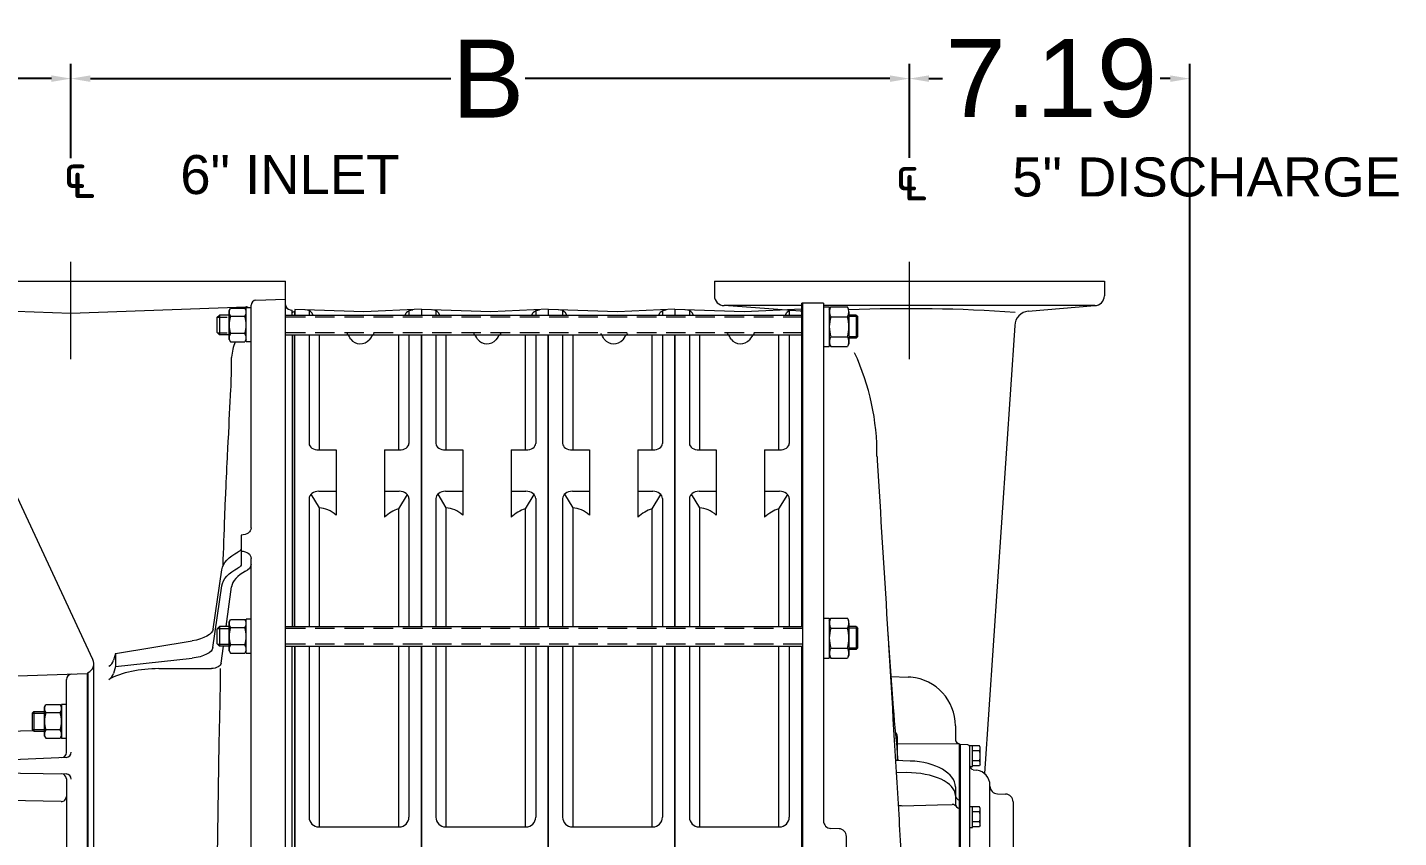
# Model space of a CAD drawing. Header units: inches. Extents: x -48 to 250, y -21 to 207.
# Drawn here: x 49.9 to 85.06, y 56.52 to 77.29 of the extents above; entities that cross this region are included whole.
import ezdxf

# ---------------------------------------------------------------- set-up
doc = ezdxf.new("R2010")
doc.units = ezdxf.units.IN
doc.header["$MEASUREMENT"] = 0
doc.linetypes.add('CENTER', pattern=[2, 1.25, -0.25, 0.25, -0.25])
doc.linetypes.add('HIDDEN', pattern=[0.375, 0.25, -0.125])
doc.layers.get('Defpoints').update_dxf_attribs({"lineweight": 5})
for name, color, linetype, lineweight in [('CEN', 3, 'CENTER', 5), ('HID-HIDE', 6, 'HIDDEN', 5), ('OBJ', 7, 'Continuous', 5), ('TEXT', 104, 'Continuous', 5), ('TEXT @ 1', 104, 'Continuous', 5)]:
    doc.layers.add(name, color=color, linetype=linetype, lineweight=lineweight)
doc.styles.get("Standard").update_dxf_attribs({"font": 'arial.ttf'})
doc.dimstyles.new('STANDARD 2 PLCS$0', dxfattribs={"dimtxt": 1, "dimasz": 0.5, "dimexe": 0.375, "dimexo": 0.625, "dimgap": 0.2, "dimtad": 0, "dimzin": 4, "dimdsep": 46, "dimtxsty": 'Standard', "dimcen": 0.09, "dimaunit": 1, "dimadec": 0, "dimazin": 1, "dimtfac": 1, "dimtofl": 0, "dimtmove": 0, "dimatfit": 3, "dimfxl": 1, "dimtolj": 1, "dimtzin": 4, "dimarcsym": 0})

# ---------------------------------------------------------------- blocks, each defined once
blk = doc.blocks.new('*D59')
at = {"layer": 'Defpoints', "color": 0, "linetype": 'Continuous', "ltscale": 3, "transparency": 16777216}
for p in [(72.516, 75.977), (51.016, 73.343), (72.516, 73.325)]:
    blk.add_point(p, dxfattribs=at)
at = {"layer": 'TEXT', "color": 0, "linetype": 'Continuous', "lineweight": -2, "ltscale": 3, "transparency": 16777216}
for p, q in [((51.016, 73.968), (51.016, 76.352)), ((72.516, 73.95), (72.516, 76.352)), ((51.516, 75.977), (60.754, 75.977)), ((72.016, 75.977), (62.664, 75.977))]:
    blk.add_line(p, q, dxfattribs=at)
at = {"layer": 'TEXT', "color": 0, "linetype": 'Continuous', "ltscale": 3, "transparency": 16777216}
for points in [[(51.516, 76.06), (51.516, 75.893), (51.016, 75.977)], [(72.016, 76.06), (72.016, 75.893), (72.516, 75.977)]]:
    blk.add_solid(points, dxfattribs=at)
at = {"layer": 'TEXT', "color": 0, "linetype": 'Continuous', "lineweight": 5, "ltscale": 3, "transparency": 16777216, "insert": (61.709, 75.977), "char_height": 2, "attachment_point": 5}
blk.add_mtext('\\A1;B', dxfattribs=at)
blk = doc.blocks.new('discharge side view')
at = {"color": 7, "lineweight": 5}
blk.add_line((-4.86, 14.183), (-5.418, 14.183), dxfattribs=at)
at = {"lineweight": 5}
blk.add_arc((-9.708, 10.303), 6.221, 359.5206, 24.7975, dxfattribs=at)
at = {"layer": 'CEN', "color": 5, "lineweight": 5, "ltscale": 2}
blk.add_line((-2.656, 12.75), (-2.656, 15.4), dxfattribs=at)
at = {"layer": 'HID-HIDE', "lineweight": 5}
for p, q in [((-3.985, 13.84), (-4.207, 13.84)), ((-3.985, 13.324), (-4.207, 13.324)), ((-3.985, 5.858), (-4.207, 5.858)), ((-3.985, 5.341), (-4.207, 5.341))]:
    blk.add_line(p, q, dxfattribs=at)
at = {"layer": 'HID-HIDE', "color": 7, "linetype": 'Continuous', "lineweight": 5, "ltscale": 2}
for p, q in [((-2.84, 1.303), (-1.936, 1.324)), ((-1.378, 0.83), (-1.378, -2.884)), ((-1.364, 0.83), (-1.364, -2.88))]:
    blk.add_line(p, q, dxfattribs=at)
blk.add_ellipse((-2.846, 1.338), major_axis=(0.122, 0), ratio=0.285548, start_param=3.768141, end_param=4.759531, dxfattribs=at)
at = {"layer": 'OBJ', "lineweight": 5}
for p, q in [((-7.656, 14.75), (2.344, 14.75)), ((2.344, 14.75), (2.344, 14.375)), ((2.094, 14.125), (-4.86, 14.125)), ((0.392, 13.979), (2.094, 14.125)), ((-4.022, 13.877), (-4.207, 13.877)), ((-4.022, 13.877), (-3.975, 13.83)), ((-4.022, 13.877), (-4.022, 13.287)), ((-3.975, 13.334), (-3.975, 13.83)), ((0.045, 13.613), (-0.732, 2.127)), ((-4.022, 13.287), (-4.207, 13.287)), ((-4.022, 13.287), (-3.975, 13.334)), ((-4.022, 5.895), (-4.207, 5.895)), ((-4.022, 5.895), (-3.975, 5.847)), ((-4.022, 5.895), (-4.022, 5.305)), ((-3.975, 5.352), (-3.975, 5.847)), ((-4.022, 5.305), (-4.207, 5.305)), ((-4.022, 5.305), (-3.975, 5.352)), ((-1.364, -2.88), (-1.364, 2.88)), ((-1.364, 2.873), (-1.353, 2.873)), ((-1.353, 2.873), (-1.353, -2.873)), ((-1.155, 2.863), (-1.353, 2.87)), ((-1.109, -2.816), (-1.109, 2.847)), ((-1.109, 2.847), (-1.035, 2.847)), ((-1.035, 2.309), (-1.035, 2.847)), ((-0.858, 2.834), (-1.035, 2.834)), ((-0.839, 2.799), (-0.858, 2.834)), ((-0.858, 2.706), (-1.035, 2.706)), ((-0.839, 2.357), (-0.839, 2.799)), ((-1.109, 2.309), (-1.035, 2.309)), ((-0.858, 2.45), (-1.035, 2.45)), ((-0.858, 2.323), (-1.035, 2.323)), ((-1.021, 2.226), (-0.929, 2.213)), ((-0.839, 2.357), (-0.858, 2.323)), ((-0.59, -2.798), (-0.59, 1.824)), ((-0.4, 1.609), (-0.19, 1.601)), ((-1.109, 1.284), (-1.035, 1.284)), ((-1.035, 0.747), (-1.035, 1.284)), ((-0.858, 1.271), (-1.035, 1.271)), ((-0.858, 1.143), (-1.035, 1.143)), ((-0.839, 1.237), (-0.858, 1.271)), ((-0.839, 0.794), (-0.839, 1.237)), ((0, 1.405), (0, -1.405)), ((-1.109, 0.747), (-1.035, 0.747)), ((-0.858, 0.888), (-1.035, 0.888)), ((-0.858, 0.76), (-1.035, 0.76)), ((-0.839, 0.794), (-0.858, 0.76))]:
    blk.add_line(p, q, dxfattribs=at)
at = {"layer": 'OBJ', "color": 7, "lineweight": 5}
for p, q in [((-7.656, 14.75), (-7.656, 14.375)), ((-5.46, 13.982), (-7.406, 14.125)), ((-5.418, 14.125), (-7.406, 14.125)), ((-5.418, 5.895), (-5.418, 14.183)), ((-5.394, 14.183), (-5.394, -14.5)), ((-4.86, 14.183), (-4.86, 6.153)), ((-4.86, 14.093), (-4.711, 14.093)), ((-4.711, 14.025), (-4.671, 14.093)), ((-4.711, 14.093), (-4.711, 13.071)), ((-4.671, 14.093), (-4.516, 14.093)), ((-4.671, 14.093), (-4.246, 14.093)), ((-4.671, 13.838), (-4.246, 13.838)), ((-4.207, 13.967), (-4.207, 13.14)), ((-4.86, 13.071), (-4.711, 13.071)), ((-4.711, 13.14), (-4.671, 13.071)), ((-4.671, 13.327), (-4.246, 13.327)), ((-4.671, 13.071), (-4.246, 13.071)), ((-4.207, 13.14), (-4.246, 13.071)), ((-4.86, 6.153), (-4.86, 0.916)), ((-4.86, 6.111), (-4.711, 6.111)), ((-4.711, 6.042), (-4.671, 6.111)), ((-4.711, 6.111), (-4.711, 5.089)), ((-4.671, 6.111), (-4.516, 6.111)), ((-4.671, 6.111), (-4.246, 6.111)), ((-4.207, 6.042), (-4.246, 6.111)), ((-4.207, 5.984), (-4.207, 5.157)), ((-4.671, 5.855), (-4.246, 5.855)), ((-4.671, 5.344), (-4.246, 5.344)), ((-5.418, -5.144), (-5.418, 5.161)), ((-4.86, 5.089), (-4.711, 5.089)), ((-4.711, 5.157), (-4.671, 5.089)), ((-4.671, 5.089), (-4.246, 5.089)), ((-4.207, 5.157), (-4.246, 5.089)), ((-4.46, 0.712), (-4.67, 0.719)), ((-4.27, -0.481), (-4.27, 0.515))]:
    blk.add_line(p, q, dxfattribs=at)
at = {"layer": 'OBJ', "color": 7, "linetype": 'Continuous', "lineweight": 5}
for p, q in [((-3.142, 4.617), (-2.684, 4.601)), ((-1.478, 3.352), (-1.478, 3.011)), ((-2.968, 3.08), (-2.968, 2.464)), ((-1.378, 2.879), (-2.968, 2.89)), ((-1.378, 2.884), (-1.378, 0.83)), ((-1.364, 2.88), (-1.378, 2.88)), ((-1.364, 2.88), (-1.364, 0.83)), ((-3.014, 2.466), (-2.633, 2.449)), ((-2.728, 2.15), (-2.994, 2.145)), ((-1.478, 1.784), (-1.478, 1.358)), ((-1.936, 1.324), (-1.56, 1.333))]:
    blk.add_line(p, q, dxfattribs=at)
at = {"layer": 'OBJ', "lineweight": 5}
for points in [[(-3.487, 10.251, 0.000052), (-3.465, 9.885, 0.000051), (-3.208, 5.701, 0.005285), (-3.072, 3.815, 0.003158), (-2.951, 2.464, 0.003158)], [(-3.208, 5.701, -0.001333), (-3.191, 5.423, -0.000057), (-2.931, 1.079, 0.000233), (-2.867, 0.015, 0.000175), (-2.792, -1.209, 0.000051), (-2.535, -5.393, 0.005285), (-2.399, -7.279, 0.004801), (-2.209, -9.333, 0.046519)]]:
    blk.add_lwpolyline(points, format="xyb", dxfattribs=at)
at = {"layer": 'OBJ', "color": 7, "lineweight": 5}
for centre, radius, start, end in [((-7.406, 14.375), 0.25, 180, 270), ((-4.484, 13.965), 0.226, 154.3842, 214.3842), ((-4.433, 13.965), 0.226, 325.6158, 34.3842), ((-5.492, 13.604), 0.38, 78.7564, 85.1866), ((-3.865, 13.582), 0.845, 162.412, 197.588), ((-4.433, 13.965), 0.226, 325.6158, 0.312), ((-5.052, 13.582), 0.845, 342.412, 17.588), ((-4.484, 13.199), 0.226, 145.6158, 205.6158), ((-4.433, 13.199), 0.226, 334.3842, 34.3842), ((-4.484, 5.983), 0.226, 154.3842, 214.3842), ((-4.433, 5.983), 0.226, 325.6158, 25.6158), ((-4.433, 5.983), 0.226, 325.6158, 0.312), ((-3.865, 5.6), 0.845, 162.412, 197.588), ((-5.052, 5.6), 0.845, 342.412, 17.588), ((-4.484, 5.216), 0.226, 145.6158, 205.6158), ((-4.433, 5.216), 0.226, 334.3842, 34.3842), ((-4.663, 0.916), 0.197, 180, 268), ((-4.467, 0.515), 0.197, 0, 88)]:
    blk.add_arc(centre, radius, start, end, dxfattribs=at)
at = {"layer": 'OBJ', "lineweight": 5}
for centre, radius, start, end in [((2.094, 14.375), 0.25, 270, 0), ((-2.685, -25.622), 39.667, 86.0386, 92.1988), ((0.424, 13.601), 0.38, 94.8959, 178.1053), ((-1.156, 2.816), 0.0472, 0, 88), ((-0.952, 2.77), 0.113, 325.6158, 25.6158), ((-1.261, 2.578), 0.423, 342.412, 17.588), ((-1.007, 2.328), 0.102, 180, 262), ((-0.983, 1.824), 0.393, 0, 82), ((-0.952, 2.386), 0.113, 334.3842, 34.3842), ((-0.393, 1.805), 0.197, 180, 268), ((-0.197, 1.405), 0.197, 0, 88), ((-0.952, 1.207), 0.113, 325.6158, 25.6158), ((-1.261, 1.015), 0.423, 342.412, 17.588), ((-0.952, 0.824), 0.113, 334.3842, 34.3842)]:
    blk.add_arc(centre, radius, start, end, dxfattribs=at)
at = {"layer": 'OBJ', "color": 7, "linetype": 'Continuous', "lineweight": 5}
for centre, radius, start, end in [((-2.728, 3.352), 1.25, 84.8327, 88), ((-2.728, 3.352), 1.25, 0, 84.8327), ((-3.098, 3.08), 0.13, 0, 51.727), ((-1.348, 3.011), 0.13, 180, 256.6576), ((-1.348, 1.574), 0.13, 180, 256.6576), ((-1.557, 1.203), 0.13, 36.5839, 91.3142), ((-1.348, 1.358), 0.13, 180, 256.6576)]:
    blk.add_arc(centre, radius, start, end, dxfattribs=at)
for centre, ratio, start_param, end_param in [((-2.728, 1.568), 0.465526, 6.283185, 7.853982), ((-2.728, 1.784), 0.532963, 0, 1.49504)]:
    blk.add_ellipse(centre, major_axis=(1.25, 0), ratio=ratio, start_param=start_param, end_param=end_param, dxfattribs=at)
blk = doc.blocks.new('Side Inlet 1')
at = {"layer": 'CEN', "color": 5, "lineweight": 5, "ltscale": 2}
blk.add_line((10.236, 12.75), (10.236, 15.4), dxfattribs=at)
at = {"layer": 'HID-HIDE', "color": 7, "lineweight": 5}
for p, q in [((13.997, 13.829), (14.295, 13.829)), ((13.997, 13.425), (14.295, 13.425))]:
    blk.add_line(p, q, dxfattribs=at)
at = {"layer": 'HID-HIDE', "color": 7, "linetype": 'Continuous', "lineweight": 5}
for p, q in [((13.997, 5.847), (14.295, 5.847)), ((13.997, 5.443), (14.295, 5.443))]:
    blk.add_line(p, q, dxfattribs=at)
at = {"layer": 'HID-HIDE', "color": 7, "linetype": 'Continuous', "lineweight": 5, "ltscale": 2}
for p, q in [((14.06, 3.922), (14.069, 4.5)), ((9.246, 3.675), (9.558, 3.675)), ((14.856, 3.064), (14.856, 3.766)), ((9.246, 3.253), (9.558, 3.253)), ((13.994, 0), (14.042, 2.899)), ((9.988, 1.409), (8.613, 1.438)), ((10.121, 1.719), (10.121, -1.989)), ((10.651, 1.719), (10.651, -4.69)), ((10.681, -4.696), (10.681, 1.719)), ((10.826, 0), (10.826, 1.719)), ((14.856, -7.644), (14.856, 1.719)), ((15.736, -11.734), (15.736, 1.719)), ((15.914, -5.395), (15.914, 1.719)), ((15.974, 1.719), (15.974, -5.395))]:
    blk.add_line(p, q, dxfattribs=at)
blk.add_arc((9.991, 1.539), 0.13, 268.7976, 0, dxfattribs=at)
at = {"layer": 'OBJ', "lineweight": 5}
for p, q in [((4.736, 14.75), (15.736, 14.75)), ((4.978, 14.117), (10.236, 13.933)), ((10.236, 13.933), (14.722, 14.09)), ((10.803, 5.051), (7.572, 11.979))]:
    blk.add_line(p, q, dxfattribs=at)
at = {"layer": 'OBJ', "color": 7, "lineweight": 5}
for p, q in [((15.736, 1.719), (15.736, 14.75)), ((14.856, 14.064), (14.731, 14.064)), ((14.731, 13.191), (14.731, 14.064)), ((14.856, 8.423), (14.856, 14.132)), ((14.982, 14.262), (15.736, 14.288)), ((13.982, 13.815), (14.045, 13.877)), ((13.982, 13.815), (13.982, 13.44)), ((14.295, 13.877), (14.045, 13.877)), ((14.045, 13.877), (14.045, 13.377)), ((14.294, 14.002), (14.327, 14.06)), ((14.294, 13.252), (14.294, 14.002)), ((14.327, 14.06), (14.698, 14.06)), ((14.698, 13.844), (14.327, 13.844)), ((14.731, 14.002), (14.698, 14.06)), ((15.862, 14.017), (15.914, 14.007)), ((15.914, 13.877), (15.914, 14.007)), ((15.974, 13.985), (15.974, 13.877)), ((14.045, 13.377), (13.982, 13.44)), ((14.295, 13.377), (14.045, 13.377)), ((14.698, 13.411), (14.327, 13.411)), ((15.914, 13.377), (15.914, 5.895)), ((15.974, 5.895), (15.974, 13.377)), ((14.294, 13.252), (14.327, 13.194)), ((14.327, 13.194), (14.698, 13.194)), ((14.731, 13.252), (14.698, 13.194)), ((14.856, 13.191), (14.731, 13.191)), ((14.357, 12.804), (14.356, 12.791))]:
    blk.add_line(p, q, dxfattribs=at)
at = {"layer": 'OBJ', "color": 7, "linetype": 'Continuous', "lineweight": 5}
for p, q in [((14.606, 8.239), (14.606, 7.492)), ((14.856, 3.766), (14.856, 7.644)), ((13.882, 5.827), (14.109, 7.349)), ((13.876, 5.356), (14.109, 6.938)), ((14.22, 5.895), (14.357, 6.917)), ((14.294, 6.02), (14.327, 6.078)), ((14.294, 5.27), (14.294, 6.02)), ((14.327, 6.078), (14.698, 6.078)), ((14.731, 6.02), (14.698, 6.078)), ((14.731, 5.208), (14.731, 6.081)), ((14.856, 6.081), (14.731, 6.081)), ((13.982, 5.832), (14.045, 5.895)), ((13.982, 5.832), (13.982, 5.457)), ((14.045, 5.895), (14.045, 5.395)), ((14.295, 5.895), (14.045, 5.895)), ((14.698, 5.861), (14.327, 5.861)), ((11.378, 5.204), (13.35, 5.529)), ((14.045, 5.395), (13.982, 5.457)), ((14.295, 5.395), (14.045, 5.395)), ((14.094, 4.961), (14.152, 5.395)), ((14.698, 5.428), (14.327, 5.428)), ((15.914, 1.719), (15.914, 5.395)), ((15.974, 5.395), (15.974, 1.719)), ((10.826, 1.719), (10.826, 4.944)), ((11.378, 5.204), (11.331, 5.034)), ((11.378, 5.204), (11.382, 4.875)), ((11.382, 4.875), (13.347, 5.083)), ((14.294, 5.27), (14.327, 5.212)), ((14.327, 5.212), (14.698, 5.212)), ((14.731, 5.27), (14.698, 5.212)), ((14.856, 5.208), (14.731, 5.208)), ((10.651, 4.687), (8.207, 4.601)), ((10.651, 4.69), (10.651, 1.719)), ((10.681, 4.69), (10.651, 4.69)), ((10.681, 1.719), (10.681, 4.716)), ((11.382, 4.875), (11.33, 4.694)), ((12.491, 4.817), (13.84, 4.817)), ((14.069, 4.5), (14.075, 4.817)), ((10.121, 2.665), (10.121, 4.542)), ((9.558, 3.839), (9.592, 3.897)), ((9.592, 3.897), (9.962, 3.897)), ((9.996, 3.839), (9.962, 3.897)), ((9.996, 3.901), (9.996, 3.028)), ((10.121, 3.901), (9.996, 3.901)), ((14.042, 2.899), (14.06, 3.922)), ((9.246, 3.675), (9.285, 3.714)), ((9.246, 3.675), (9.246, 3.253)), ((9.285, 3.714), (9.285, 3.214)), ((9.285, 3.714), (9.558, 3.714)), ((9.558, 3.089), (9.558, 3.839)), ((9.962, 3.681), (9.592, 3.681)), ((8.617, 3.21), (9.269, 3.23)), ((9.246, 3.253), (9.285, 3.214)), ((9.285, 3.214), (9.558, 3.214)), ((9.962, 3.248), (9.592, 3.248)), ((9.558, 3.089), (9.592, 3.031)), ((9.592, 3.031), (9.962, 3.031)), ((9.996, 3.089), (9.962, 3.031)), ((10.121, 3.028), (9.996, 3.028)), ((14.856, 1.719), (14.856, 3.064)), ((10.122, 2.541), (8.156, 2.449)), ((8.251, 2.15), (10.119, 2.116)), ((10.121, 1.989), (10.121, 1.719))]:
    blk.add_line(p, q, dxfattribs=at)
at = {"layer": 'OBJ', "color": 7, "lineweight": 5}
blk.add_lwpolyline([(14.138, 7.451, -0.000026), (14.182, 8.716, -0.001922), (14.184, 8.759, -0.000711), (14.209, 9.344, -0.000416), (14.255, 10.344, -0.001711), (14.274, 10.712, 0.000498), (14.34, 11.979, 0.008016), (14.348, 12.183, 0.002696), (14.356, 12.791)], format="xyb", dxfattribs=at)
for centre, radius, start, end in [((14.726, 13.96), 0.13, 53.1833, 92), ((14.986, 14.132), 0.13, 92, 180), ((15.866, 14.147), 0.13, 180, 268), ((14.486, 13.952), 0.192, 154.3842, 214.3842), ((15.01, 13.627), 0.717, 162.412, 197.588), ((14.54, 13.952), 0.192, 325.6158, 25.6158), ((14.015, 13.627), 0.717, 342.412, 17.588), ((14.486, 13.302), 0.192, 145.6158, 205.6158), ((14.54, 13.302), 0.192, 334.3842, 34.3842), ((15.576, 12.722), 1.222, 157.2828, 176.1464)]:
    blk.add_arc(centre, radius, start, end, dxfattribs=at)
at = {"layer": 'OBJ', "color": 7, "linetype": 'Continuous', "lineweight": 5}
for centre, radius, start, end in [((14.486, 5.969), 0.192, 154.3842, 214.3842), ((14.54, 5.969), 0.192, 325.6158, 25.6158), ((15.01, 5.645), 0.717, 162.412, 197.588), ((14.015, 5.645), 0.717, 342.412, 17.588), ((14.486, 5.32), 0.192, 145.6158, 205.6158), ((14.54, 5.32), 0.192, 334.3842, 34.3842), ((10.574, 4.944), 0.252, 294.9944, 25), ((11.09, 5.1), 0.25, 297.7712, 344.8283), ((10.251, 4.542), 0.13, 92, 180), ((11.09, 4.762), 0.25, 297.7712, 344.0912), ((9.75, 3.789), 0.192, 154.3842, 214.3842), ((9.804, 3.789), 0.192, 325.6158, 25.6158), ((10.275, 3.464), 0.717, 162.412, 197.588), ((9.279, 3.464), 0.717, 342.412, 17.588), ((9.75, 3.139), 0.192, 145.6158, 205.6158), ((9.804, 3.139), 0.192, 334.3842, 34.3842), ((9.991, 2.665), 0.13, 272.7037, 0), ((10.116, 2.671), 0.13, 272.7037, 0), ((9.991, 1.989), 0.13, 0, 88.9808), ((10.116, 1.986), 0.13, 0, 88.9808)]:
    blk.add_arc(centre, radius, start, end, dxfattribs=at)
at = {"layer": 'OBJ', "color": 7, "lineweight": 5}
blk.add_ellipse((15.944, 13.937), major_axis=(-0.03, 0), ratio=0.8, start_param=3.141593, end_param=6.283185, dxfattribs=at)
at = {"layer": 'OBJ', "color": 7, "linetype": 'Continuous', "lineweight": 5, "extrusion": (0, 0, -1)}
for centre, major_axis, ratio, start_param, end_param in [((14.606, 8.423), (-0.25, 0), 0.736389, 3.141593, 4.712389), ((15.576, 7.294), (1.472, 0), 0.500562, 3.216092, 3.920576), ((14.356, 7.903), (-0.25, 0), 0.5012, 3.141593, 3.950402), ((14.606, 7.644), (0.25, 0), 0.736389, -1.570796, 0), ((15.576, 6.884), (-1.472, 0), 0.500562, 0.073445, 0.778983), ((14.356, 7.492), (-0.25, 0), 0.5012, 3.141593, 3.950402), ((14.356, 7.484), (0.5, 0), 0.501, 0, 0.804034), ((13.313, 5.752), (0.567, 0.093), 0.39377, 0.083616, 1.570796), ((13.322, 5.315), (0.553, 0.059), 0.418296, 0.074162, 1.570796), ((13.832, 4.985), (-0.264, 0.003), 0.635682, 3.268058, 4.673546)]:
    blk.add_ellipse(centre, major_axis=major_axis, ratio=ratio, start_param=start_param, end_param=end_param, dxfattribs=at)
at = {"layer": 'OBJ', "color": 7, "linetype": 'Continuous', "lineweight": 5}
for centre, major_axis, ratio, start_param, end_param in [((15.576, 6.876), (-1.222, 0), 0.500589, -0.791517, -0.067271), ((12.491, 3.933), (-1.77, 0), 0.499074, -1.570796, -0.75857)]:
    blk.add_ellipse(centre, major_axis=major_axis, ratio=ratio, start_param=start_param, end_param=end_param, dxfattribs=at)
blk = doc.blocks.new('INTER3')
at = {"layer": 'OBJ', "lineweight": 5}
for p, q in [((1.775, 27.949), (0, 28.009)), ((0, 28.009), (0, 27.862)), ((0.37, 27.976), (0.37, 27.862)), ((0.474, 27.862), (0.44, 27.927)), ((3.25, 28.018), (1.775, 27.949)), ((2.833, 27.862), (2.86, 27.92)), ((2.93, 27.969), (2.93, 27.862)), ((3.25, 28.018), (3.25, 27.902)), ((3.25, 28.001), (3.25, 27.862)), ((0, 19.88), (0, 27.362)), ((0.37, 27.362), (0.37, 24.574)), ((0.629, 27.362), (0.629, 24.409)), ((2.658, 27.362), (2.658, 24.409)), ((2.93, 27.362), (2.93, 24.574)), ((3.25, 27.362), (3.25, 19.88)), ((3.25, 19.888), (3.25, 27.362)), ((0.62, 24.409), (1.061, 24.409)), ((1.061, 24.409), (1.061, 22.736)), ((2.3, 24.409), (2.3, 22.686)), ((2.3, 24.409), (2.68, 24.409)), ((0.418, 23.271), (0.629, 22.926)), ((0.62, 23.348), (1.061, 23.348)), ((2.3, 23.348), (2.68, 23.348)), ((2.883, 23.27), (2.658, 22.895)), ((0.37, 23.161), (0.37, 19.88)), ((0.629, 22.926), (0.629, 19.88)), ((2.658, 22.895), (2.658, 19.88)), ((2.93, 23.161), (2.93, 19.88)), ((0, 19.38), (0, 8.59)), ((0.37, 19.38), (0.37, 14.993)), ((0.629, 19.38), (0.629, 14.743)), ((2.658, 19.38), (2.658, 14.743)), ((2.93, 19.38), (2.93, 14.993)), ((3.25, 8.59), (3.25, 19.38)), ((3.25, 19.38), (3.25, 8.599)), ((0.62, 14.743), (2.68, 14.743))]:
    blk.add_line(p, q, dxfattribs=at)
for centre, radius, start, end in [((0.263, 27.75), 0.25, 45, 88), ((3.037, 27.743), 0.25, 92, 135), ((0.332, 26.656), 1.254, 28.0626, 36.0299), ((1.682, 27.438), 0.31, 218.3868, 317.8073), ((3.112, 26.462), 1.425, 139.217, 147.4137), ((0.62, 14.993), 0.25, 180, 270), ((2.68, 14.993), 0.25, 270, 0)]:
    blk.add_arc(centre, radius, start, end, dxfattribs=at)
for centre, major_axis, ratio, start_param, end_param in [((0.62, 24.574), (-0.25, 0), 0.661541, 0, 1.570796), ((2.68, 24.574), (0.25, 0), 0.661541, 4.712389, 6.283185), ((0.62, 23.161), (-0.25, 0), 0.749909, 4.712389, 6.283185), ((2.68, 23.161), (0.25, 0), 0.749909, 0, 1.570796), ((0.591, 21.299), (0, -1.628), 0.6141, 2.652302, 3.102686), ((2.87, 20.961), (0, 1.965), 0.605455, 0.178799, 0.499506)]:
    blk.add_ellipse(centre, major_axis=major_axis, ratio=ratio, start_param=start_param, end_param=end_param, dxfattribs=at)
blk = doc.blocks.new('*D74')
at = {"color": 0, "lineweight": -2, "transparency": 16777216}
for p, q in [((40.769, 57.63), (40.769, 76.352)), ((51.016, 73.934), (51.016, 76.352)), ((41.269, 75.977), (42.671, 75.977)), ((50.516, 75.977), (49.647, 75.977))]:
    blk.add_line(p, q, dxfattribs=at)
at = {"color": 0, "transparency": 16777216}
for points in [[(41.269, 76.06), (41.269, 75.893), (40.769, 75.977)], [(50.516, 76.06), (50.516, 75.893), (51.016, 75.977)]]:
    blk.add_solid(points, dxfattribs=at)
at = {"layer": 'Defpoints', "color": 0, "transparency": 16777216}
for p in [(51.016, 75.977), (51.016, 73.309), (40.769, 57.005)]:
    blk.add_point(p, dxfattribs=at)
at = {"color": 0, "lineweight": 5, "transparency": 16777216, "insert": (46.159, 75.977), "char_height": 2, "attachment_point": 5}
blk.add_mtext('\\A1;10.25', dxfattribs=at)
blk = doc.blocks.new('*D75')
at = {"color": 0, "lineweight": -2, "transparency": 16777216}
for p, q in [((72.516, 74.592), (72.516, 76.352)), ((79.706, 36.866), (79.706, 76.352)), ((73.016, 75.977), (73.363, 75.977)), ((79.206, 75.977), (78.945, 75.977))]:
    blk.add_line(p, q, dxfattribs=at)
at = {"color": 0, "transparency": 16777216}
for points in [[(73.016, 76.06), (73.016, 75.893), (72.516, 75.977)], [(79.206, 76.06), (79.206, 75.893), (79.706, 75.977)]]:
    blk.add_solid(points, dxfattribs=at)
at = {"layer": 'Defpoints', "color": 0, "transparency": 16777216}
for p in [(79.706, 75.977), (72.516, 73.967), (79.706, 36.241)]:
    blk.add_point(p, dxfattribs=at)
at = {"color": 0, "lineweight": 5, "transparency": 16777216, "insert": (76.154, 75.977), "char_height": 2, "attachment_point": 5}
blk.add_mtext('\\A1;7.19', dxfattribs=at)

msp = doc.modelspace()

# ---------------------------------------------------------------- linework, layer by layer
at = {"layer": 'HID-HIDE', "color": 7, "lineweight": 5, "ltscale": 2}
for p, q in [((69.777, 69.863), (56.516, 69.863)), ((69.777, 69.459), (56.516, 69.459)), ((56.516, 61.88), (56.525, 61.88)), ((69.777, 61.88), (56.516, 61.88)), ((56.516, 61.476), (56.525, 61.476)), ((69.777, 61.476), (56.516, 61.476))]:
    msp.add_line(p, q, dxfattribs=at)
at = {"layer": 'OBJ', "color": 7, "lineweight": 5}
for p, q in [((56.516, 69.911), (69.777, 69.911)), ((56.516, 69.411), (69.777, 69.411)), ((56.525, 61.928), (56.516, 61.928)), ((56.516, 61.928), (69.777, 61.928)), ((56.525, 61.428), (56.516, 61.428)), ((56.516, 61.428), (69.777, 61.428))]:
    msp.add_line(p, q, dxfattribs=at)

# ---------------------------------------------------------------- block references
at = {"lineweight": 5}
for name, p in [('Side Inlet 1', (40.779, 56.034)), ('discharge side view', (75.172, 56.034)), ('INTER3', (56.754, 42.049)), ('INTER3', (60.004, 42.049)), ('INTER3', (63.254, 42.049)), ('INTER3', (66.504, 42.049))]:
    msp.add_blockref(name, p, dxfattribs=at)

# ---------------------------------------------------------------- texts
at = {"layer": 'TEXT @ 1', "color": 7, "linetype": 'Continuous', "lineweight": 5, "ltscale": 3, "char_height": 1, "attachment_point": 1}
for s, width, insert in [('\\pi-3,l4,t4;{\\fISOCPEUR|b0|i0|c0|p34;℄}^I6" INLET', 11.05471, (49.821, 74.017)), ('\\pi-3,l4,t4;{\\fISOCPEUR|b0|i0|c0|p34;℄^I}5" DISCHARGE', 15.83792, (71.153, 73.956))]:
    msp.add_mtext_dynamic_manual_height_columns(s, width=width, gutter_width=5, heights=[0], dxfattribs=dict(at, insert=insert))

# ---------------------------------------------------------------- dimensions: what is measured, and where the dimension line sits
at = {"lineweight": 5}
for base, p1, p2, picture, middle in [((51.016, 75.977), (40.769, 57.005), (51.016, 73.309), '*D74', (46.159, 75.977)), ((79.706, 75.977), (72.516, 73.967), (79.706, 36.241), '*D75', (76.154, 75.977))]:
    dim = msp.add_linear_dim(base=base, p1=p1, p2=p2, dimstyle='STANDARD 2 PLCS$0', override={"dimtxt": 2, "dimpost": '\\X'}, dxfattribs=at)
    dim.commit()
    dim.dimension.update_dxf_attribs({"geometry": picture, "text_midpoint": middle, "dimtype": 160})
at = {"layer": 'TEXT', "color": 7, "linetype": 'Continuous', "lineweight": 5, "ltscale": 3}
dim = msp.add_linear_dim(base=(72.516, 75.977), p1=(51.016, 73.343), p2=(72.516, 73.325), text='B', dimstyle='STANDARD 2 PLCS$0', override={"dimtxt": 2, "dimpost": '\\X'}, dxfattribs=at)
dim.commit()
dim.dimension.update_dxf_attribs({"geometry": '*D59', "text_midpoint": (61.709, 75.977), "dimtype": 160})

doc.saveas('drawing.dxf')
